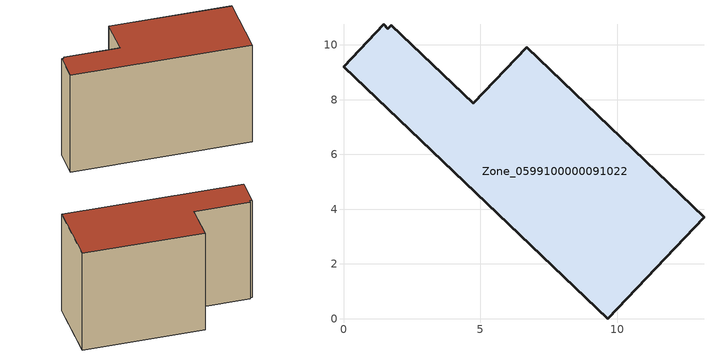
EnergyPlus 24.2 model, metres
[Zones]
Zone_0599100000091022
 floor ground (C_G): 1.61,10.6 1.75,10.72 4.74,7.87 6.68,9.92 13.17,3.7 9.66,0 0,9.2 1.48,10.75 z2.79
 wall outside (C_F): 9.66,0 13.17,3.7 6.68,9.92 4.74,7.87 1.75,10.72 1.61,10.6 1.48,10.75 0,9.2 9.66,0 z2.79:11
 roof outside (C_R): 1.48,10.75 0,9.2 9.66,0 13.17,3.7 6.68,9.92 4.74,7.87 1.75,10.72 1.61,10.6 z11
[BUILDING]
Pand.0599100000091022: North Axis=0; Terrain=City; Loads Convergence Tolerance Value=0.04; Temperature Convergence Tolerance Value=0.4; Solar Distribution=FullExterior; Maximum Number of Warmup Days=25; Minimum Number of Warmup Days=1
[Site:Location]
Rotterdam.The.Hague.AP_ZH_NLD Design_Conditions: Latitude=51.96; Longitude=4.45; Time Zone=1; Elevation=-4.5
[SITE:GROUNDTEMPERATURE:BUILDINGSURFACE]
18, 18, 18, 18, 18, 18, 18, 18, 18, 18, 18, 18
[MATERIAL] Thermal Absorptance=0.9; Solar Absorptance=0.7; Visible Absorptance=0.7
Name | Roughness | Thickness | Conductivity | Density | Specific Heat
G.TI.1975-1991 | MediumSmooth | 0.15 | 0.288461 | 540 | 1210
F.TI.1975-1991 | Rough | 0.3 | 0.230769 | 1920 | 840
R.TI.1975-1991 | MediumRough | 0.2 | 0.153846 | 1500 | 1000
[CONSTRUCTION]
C_G: G.TI.1975-1991
C_F: F.TI.1975-1991
C_R: R.TI.1975-1991
[ZONE]
Zone_0599100000091022: Type=1; Multiplier=1; Ceiling Height=Autocalculate; Volume=Autocalculate; Floor Area=autocalculate; Part of Total Floor Area=Yes
[ZONEINFILTRATION:DESIGNFLOWRATE]
Infil_Zone_0599100000091022: Zone or ZoneList or Space or SpaceList=Zone_0599100000091022; Schedule=AlwaysOn; Design Flow Rate Calculation Method=Flow/Area; Flow Rate per Floor Area=0.003; Constant Term Coefficient=1; Temperature Term Coefficient=0; Velocity Term Coefficient=0; Velocity Squared Term Coefficient=0
[HVACTEMPLATE:ZONE:IDEALLOADSAIRSYSTEM]
Zone_0599100000091022: Maximum Heating Supply Air Temperature=50; Minimum Cooling Supply Air Temperature=13; Maximum Heating Supply Air Humidity Ratio=0.0156; Minimum Cooling Supply Air Humidity Ratio=0.0077; Heating Limit=NoLimit; Cooling Limit=NoLimit; Dehumidification Control Type=ConstantSensibleHeatRatio; Cooling Sensible Heat Ratio=0.7; Dehumidification Setpoint=60; Humidification Control Type=None; Humidification Setpoint=30; Outdoor Air Method=None; Outdoor Air Flow Rate per Person=0.00944; Outdoor Air Flow Rate per Zone Floor Area=0; Outdoor Air Flow Rate per Zone=0; Demand Controlled Ventilation Type=None; Outdoor Air Economizer Type=NoEconomizer; Heat Recovery Type=None; Sensible Heat Recovery Effectiveness=0.7; Latent Heat Recovery Effectiveness=0.65
[ZONECONTROL:THERMOSTAT]
ThermostatControl_Zone_0599100000091022: Zone or ZoneList=Zone_0599100000091022; Control Type Schedule=DualSetpointControlType; Control 1=Thermostat_Zone_0599100000091022; Temperature Difference Between Cutout And Setpoint=0
[THERMOSTATSETPOINT:DUALSETPOINT]
Thermostat_Zone_0599100000091022: Heating Setpoint Temperature Schedule=HeatingSetpoint_Zone_0599100000091022; Cooling Setpoint Temperature Schedule=CoolingSetpoint_Zone_0599100000091022
[SCHEDULE:COMPACT]
HeatingSetpoint_Zone_0599100000091022: Through: 12/31, For: AllDays, Until: 24:00, 21
CoolingSetpoint_Zone_0599100000091022: Through: 12/31, For: AllDays, Until: 24:00, 24
DualSetpointControlType: Through: 12/31, For: AllDays, Until: 24:00, 4
AlwaysOn: Through: 12/31, For: AllDays, Until: 24:00, 1
